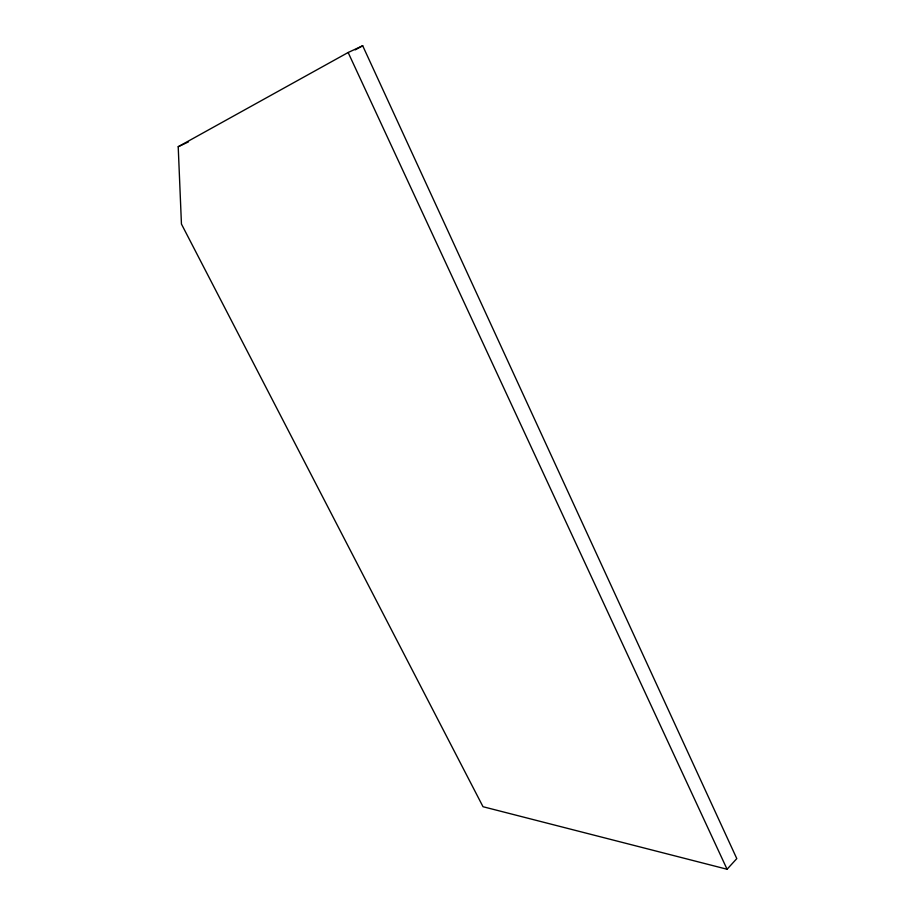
<?xml version="1.0" encoding="UTF-8"?>
<svg xmlns="http://www.w3.org/2000/svg" width="915" height="915" viewBox="0 0 915 915"><rect width="100%" height="100%" fill="white"/><g stroke="black" fill="none" stroke-linecap="round" stroke-linejoin="round"><path stroke-width="1.37" d="M727.07 869.25L736.792 858.613L362.695 45.75L348.146 52.498L178.208 146.72L181.445 224.049L483.017 806.721L727.07 869.25L348.146 52.498M355.226 49.879L362.695 45.75M178.208 146.72L188.444 141.905"/></g></svg>
